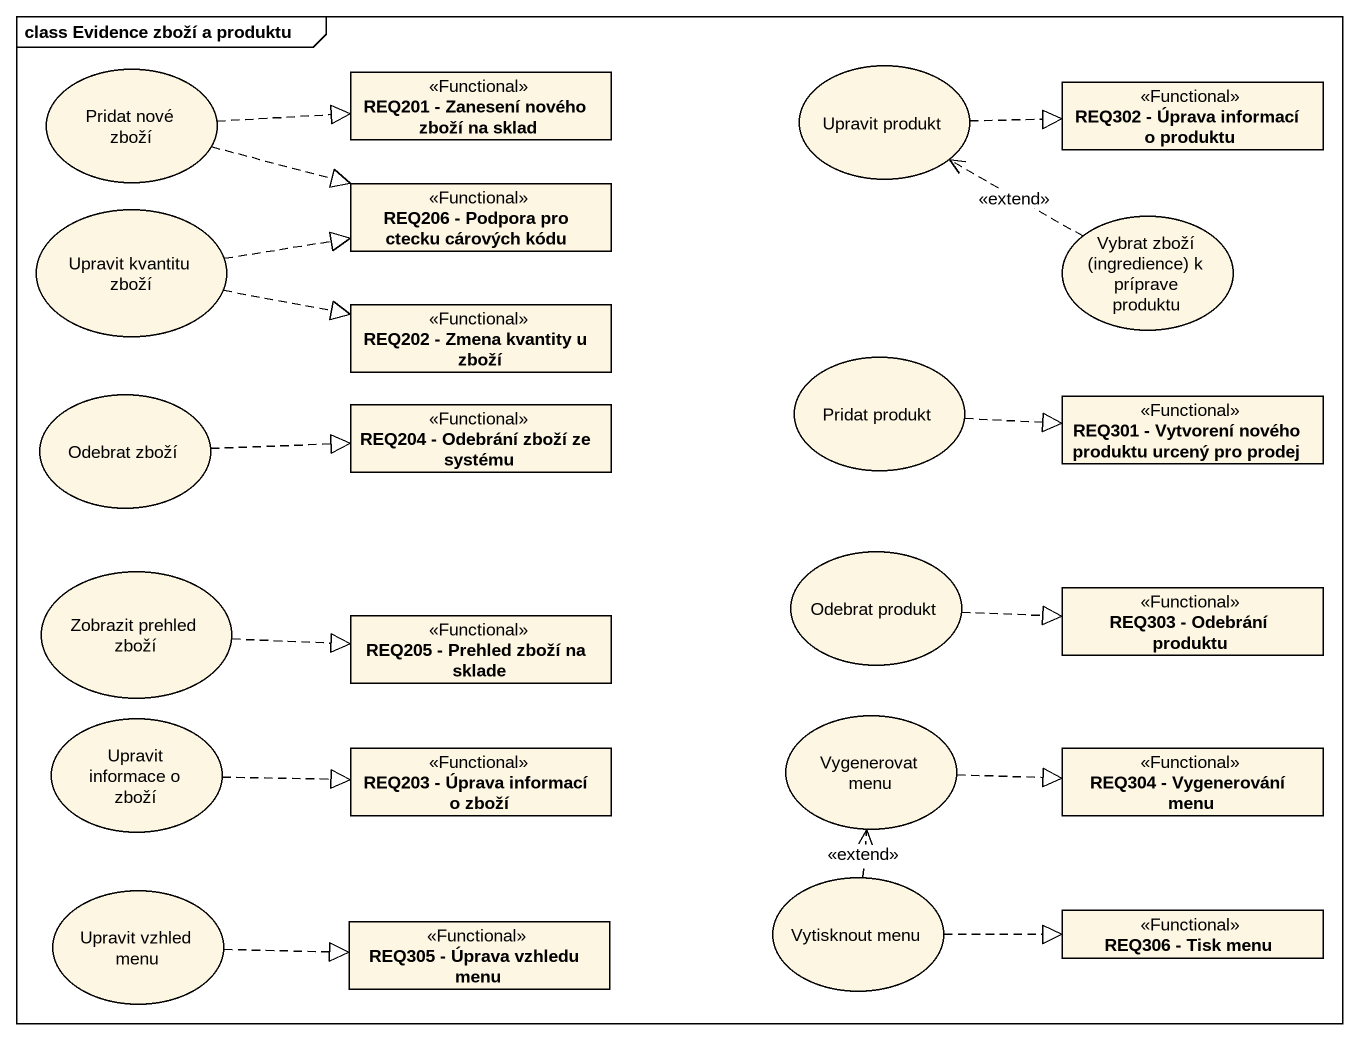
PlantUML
@startuml
mainframe class Evidence zboží a produktu
allowmixing
hide circle
hide empty members
usecase "Pridat nové zboží" as Pridat_nové_zboží
class "REQ201 - Zanesení nového zboží na sklad" as REQ201_Zanesení_nového <<Functional>>
usecase "Upravit produkt" as Upravit_produkt
class "REQ302 - Úprava informací o produktu" as REQ302_Úprava_informací_o <<Functional>>
class "REQ206 - Podpora pro ctecku cárových kódu" as REQ206_Podpora_pro_ctecku <<Functional>>
usecase "Upravit kvantitu zboží" as Upravit_kvantitu_zboží
usecase "Vybrat zboží (ingredience) k príprave produktu" as Vybrat_zboží_ingredience_k
class "REQ202 - Zmena kvantity u zboží" as REQ202_Zmena_kvantity_u <<Functional>>
usecase "Odebrat zboží" as Odebrat_zboží
class "REQ204 - Odebrání zboží ze systému" as REQ204_Odebrání_zboží_ze <<Functional>>
usecase "Pridat produkt" as Pridat_produkt
class "REQ301 - Vytvorení nového produktu urcený pro prodej" as REQ301_Vytvorení_nového <<Functional>>
usecase "Zobrazit prehled zboží" as Zobrazit_prehled_zboží
usecase "Odebrat produkt" as Odebrat_produkt
class "REQ205 - Prehled zboží na sklade" as REQ205_Prehled_zboží_na <<Functional>>
class "REQ303 - Odebrání produktu" as REQ303_Odebrání_produktu <<Functional>>
usecase "Upravit informace o zboží" as Upravit_informace_o_zboží
usecase "Vygenerovat menu" as Vygenerovat_menu
class "REQ203 - Úprava informací o zboží" as REQ203_Úprava_informací_o <<Functional>>
class "REQ304 - Vygenerování menu" as REQ304_Vygenerování_menu <<Functional>>
usecase "Upravit vzhled menu" as Upravit_vzhled_menu
class "REQ305 - Úprava vzhledu menu" as REQ305_Úprava_vzhledu_menu <<Functional>>
usecase "Vytisknout menu" as Vytisknout_menu
class "REQ306 - Tisk menu" as REQ306_Tisk_menu <<Functional>>
Pridat_nové_zboží .right.|> REQ201_Zanesení_nového
Pridat_nové_zboží .right.|> REQ206_Podpora_pro_ctecku
Upravit_produkt .right.|> REQ302_Úprava_informací_o
Upravit_kvantitu_zboží .right.|> REQ206_Podpora_pro_ctecku
Upravit_kvantitu_zboží .right.|> REQ202_Zmena_kvantity_u
Vybrat_zboží_ingredience_k .left.> Upravit_produkt : <<extend>>
Odebrat_zboží .right.|> REQ204_Odebrání_zboží_ze
Pridat_produkt .right.|> REQ301_Vytvorení_nového
Zobrazit_prehled_zboží .right.|> REQ205_Prehled_zboží_na
Odebrat_produkt .right.|> REQ303_Odebrání_produktu
Upravit_informace_o_zboží .right.|> REQ203_Úprava_informací_o
Vygenerovat_menu .right.|> REQ304_Vygenerování_menu
Upravit_vzhled_menu .right.|> REQ305_Úprava_vzhledu_menu
Vytisknout_menu .up.> Vygenerovat_menu : <<extend>>
Vytisknout_menu .right.|> REQ306_Tisk_menu
@enduml
